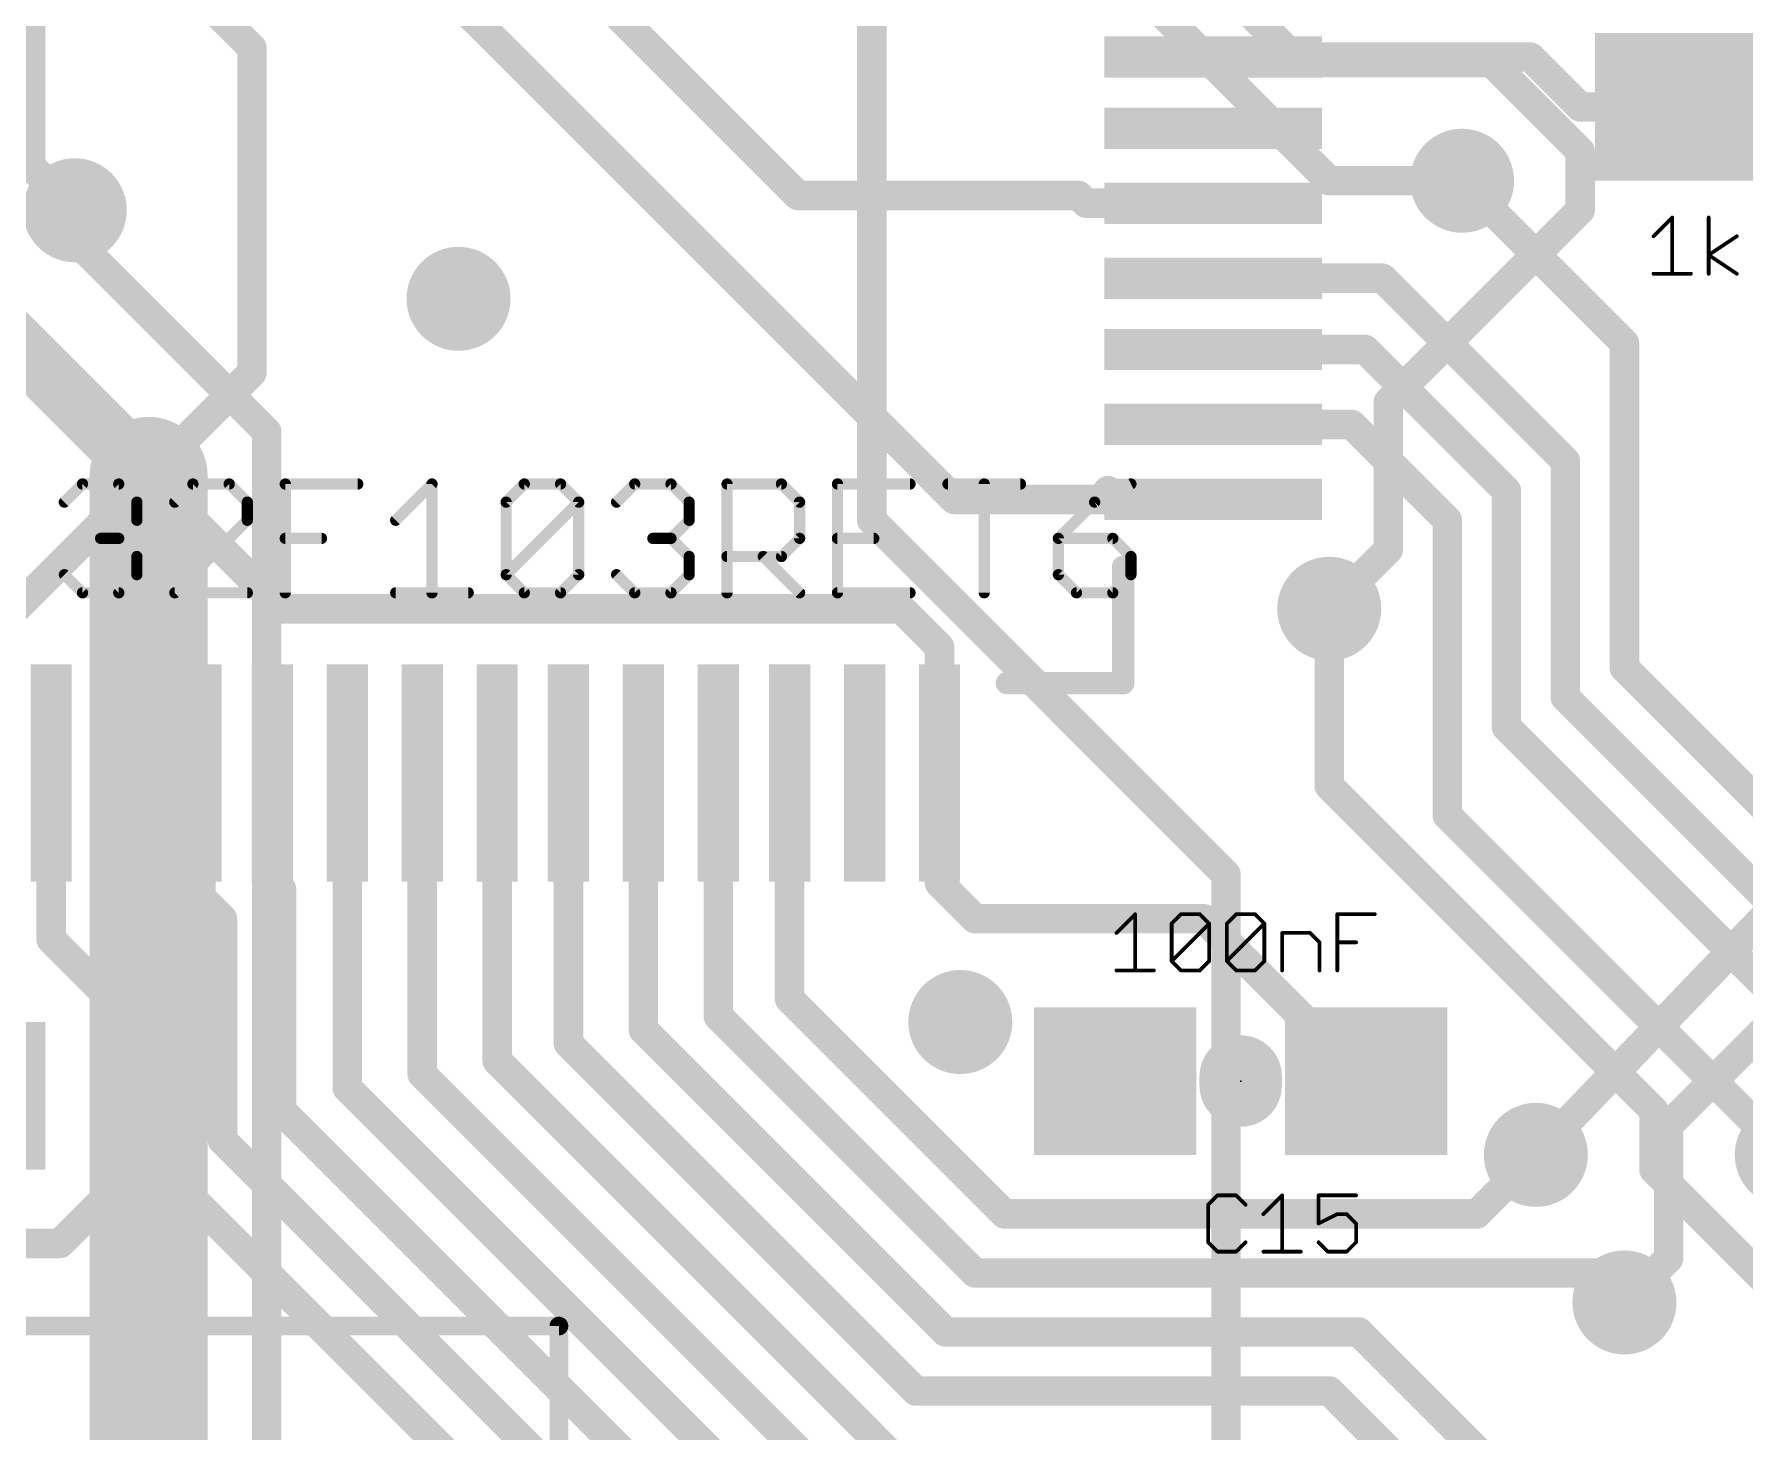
# Model space of a CAD drawing. Extents: x -0.4 to 70.1, y -0.1 to 70.1.
# Drawn here: x 18.12 to 29.72, y 39.12 to 48.59 of the extents above; entities that cross this region are included whole.
import ezdxf

# ---------------------------------------------------------------- set-up
doc = ezdxf.new("R2010")
doc.units = 0
for name, color, linetype in [('1', 22, 'CONTINUOUS'), ('16', 175, 'CONTINUOUS'), ('18', 82, 'CONTINUOUS'), ('21', 253, 'CONTINUOUS'), ('23', 7, 'CONTINUOUS'), ('25', 253, 'CONTINUOUS'), ('27', 253, 'CONTINUOUS')]:
    doc.layers.add(name, color=color, linetype=linetype)

# ---------------------------------------------------------------- blocks, each defined once
blk = doc.blocks.new('RECT')
blk.add_solid([(-0.5, -0.5), (0.5, -0.5), (-0.5, 0.5), (0.5, 0.5)])
blk = doc.blocks.new('ROUNDV')
at = {"const_width": 0.5}
blk.add_lwpolyline([(0, -0.25, 1), (0, 0.25, 1), (0, -0.25)], format="xyb", dxfattribs=at)

msp = doc.modelspace()

# ---------------------------------------------------------------- linework, layer by layer
at = {"layer": '1'}
for points, const_width in [([(18.1, 47.7), (18.1, 53.6)], 0.2), ([(19.3, 51.5), (23.3, 47.5)], 0.2), ([(24.3592, 45.4408), (19.2, 50.6)], 0.2), ([(19.6, 48.5), (18.5, 49.6)], 0.2), ([(19.6, 46.3), (19.6, 48.5)], 0.2), ([(26.1134, 48.438), (28.262, 48.438)], 0.2), ([(28.6, 48.1), (28.262, 48.438)], 0.2), ([(29.25, 48.1), (28.6, 48.1)], 0.2), ([(18.4, 47.4), (18.1, 47.7)], 0.2), ([(28.9, 46.5), (27.8, 47.6)], 0.2), ([(23.3, 47.5), (25.2, 47.5)], 0.2), ([(25.2, 47.5), (25.2526, 47.4474)], 0.2), ([(26.1134, 47.4474), (25.2526, 47.4474)], 0.2), ([(18.9, 45.6), (17.5606, 46.9394)], 0.4), ([(26.1134, 46.9394), (27.2606, 46.9394)], 0.2), ([(27.2606, 46.9394), (28.5, 45.7)], 0.2), ([(28.9, 44.3), (28.9, 46.5)], 0.2), ([(26.1134, 46.4568), (27.1432, 46.4568)], 0.2), ([(27.1432, 46.4568), (28.1, 45.5)], 0.2), ([(18.9, 45.6), (19.6, 46.3)], 0.2), ([(26.1134, 45.9488), (27.0512, 45.9488)], 0.2), ([(27.0512, 45.9488), (27.7, 45.3)], 0.2), ([(28.5, 45.7), (28.5, 44.1)], 0.2), ([(17.7568, 44.4568), (18.9, 45.6)], 0.2), ([(18.9, 45.6), (19.8, 44.7)], 0.2), ([(25.4592, 45.4408), (25.4, 45.5)], 0.2), ([(28.1, 45.5), (28.1, 43.9)], 0.2), ([(26.1134, 45.4408), (24.3592, 45.4408)], 0.2), ([(26.1134, 45.4408), (25.4592, 45.4408)], 0.2), ([(27.7, 45.3), (27.7, 43.3)], 0.2), ([(19.8, 44.7), (24, 44.7)], 0.2), ([(24, 44.7), (24.2592, 44.4408)], 0.2), ([(26.9, 44.7), (26.9, 43.5)], 0.2), ([(24.2592, 44.4408), (24.2592, 43.5866)], 0.2), ([(31.1, 42.1), (28.9, 44.3)], 0.2), ([(28.5, 44.1), (31.5, 41.1)], 0.2), ([(28.1, 43.9), (30.8, 41.2)], 0.2), ([(18.2394, 43.5866), (18.2394, 42.4606)], 0.2), ([(18.7474, 43.5866), (18.7474, 42.6526)], 0.2), ([(19.2554, 43.5866), (19.2554, 42.7446)], 0.2), ([(19.738, 43.5866), (19.738, 42.862)], 0.2), ([(20.246, 43.5866), (20.246, 41.454)], 0.2), ([(20.754, 43.5866), (20.754, 41.546)], 0.2), ([(21.262, 43.5866), (21.262, 41.638)], 0.2), ([(21.7446, 43.5866), (21.7446, 41.7554)], 0.2), ([(22.2526, 43.5866), (22.2526, 41.8474)], 0.2), ([(22.7606, 43.5866), (22.7606, 41.9394)], 0.2), ([(23.2432, 43.5866), (23.2432, 42.0568)], 0.2), ([(24.2592, 43.5866), (24.2592, 42.8408)], 0.2), ([(26.9, 43.5), (29.1, 41.3)], 0.2), ([(27.7, 43.3), (30, 41)], 0.2), ([(19.738, 42.862), (19.8, 42.8)], 0.2), ([(19.8, 42.8), (19.8, 41.3)], 0.2), ([(24.2592, 42.8408), (24.5, 42.6)], 0.2), ([(19.2554, 42.7446), (19.4, 42.6)], 0.2), ([(18.7474, 42.6526), (19, 42.4)], 0.2), ([(19.4, 42.6), (19.4, 41.1)], 0.2), ([(24.5, 42.6), (26.05, 42.6)], 0.2), ([(26.05, 42.6), (27.15, 41.5)], 0.2), ([(18.2394, 42.4606), (18.6, 42.1)], 0.2), ([(19, 42.4), (19, 40.9)], 0.2), ([(18.6, 42.1), (18.6, 40.7)], 0.2), ([(23.2432, 42.0568), (24.7, 40.6)], 0.2), ([(22.7606, 41.9394), (24.5, 40.2)], 0.2), ([(21.7446, 41.7554), (24.1, 39.4)], 0.2), ([(22.2526, 41.8474), (24.3, 39.8)], 0.2), ([(21.262, 41.638), (23.9, 39)], 0.2), ([(20.754, 41.546), (23.7, 38.6)], 0.2), ([(20.246, 41.454), (23.5, 38.2)], 0.2), ([(19.8, 41.3), (23.3, 37.8)], 0.2), ([(29.1, 40.9), (29.1, 41.3)], 0.2), ([(19.4, 41.1), (23.1, 37.4)], 0.2), ([(27.9, 40.6), (28.3, 41)], 0.2), ([(19, 40.9), (22.9, 37)], 0.2), ([(29.9, 40.1), (29.1, 40.9)], 0.2), ([(18.6, 40.7), (18.3, 40.4)], 0.2), ([(24.7, 40.6), (27.9, 40.6)], 0.2), ([(18.3, 40.4), (15.1, 40.4)], 0.2), ([(24.5, 40.2), (28.7, 40.2)], 0.2), ([(28.7, 40.2), (28.9, 40)], 0.2), ([(18.9, 32.2), (18.9, 39.5)], 0.8), ([(24.3, 39.8), (27.1, 39.8)], 0.2), ([(27.1, 39.8), (28.7, 38.2)], 0.2), ([(24.1, 39.4), (26.9, 39.4)], 0.2), ([(26.9, 39.4), (28.3, 38)], 0.2)]:
    msp.add_lwpolyline(points, dxfattribs=dict(at, const_width=const_width))
for points, const_width in [([(19.65, 48.5, 1), (19.55, 48.5)], 0.1), ([(19.5646, 48.4646, 1), (19.6354, 48.5354)], 0.1), ([(26.1134, 48.488, 1), (26.1134, 48.388)], 0.1), ([(28.2974, 48.4734, 1), (28.2266, 48.4026)], 0.1), ([(28.262, 48.388, 1), (28.262, 48.488)], 0.1), ([(28.6, 48.15, 1), (28.6, 48.05)], 0.1), ([(28.5646, 48.0646, 1), (28.6354, 48.1354)], 0.1), ([(29.25, 48.05, 1), (29.25, 48.15)], 0.1), ([(18.1354, 47.7354, 1), (18.0646, 47.6646)], 0.1), ([(18.05, 47.7, 1), (18.15, 47.7)], 0.1), ([(27.8354, 47.6354, 1), (27.7646, 47.5646)], 0.1), ([(23.3, 47.55, 1), (23.3, 47.45)], 0.1), ([(23.2646, 47.4646, 1), (23.3354, 47.5354)], 0.1), ([(25.2354, 47.5354, 1), (25.1646, 47.4646)], 0.1), ([(25.2, 47.45, 1), (25.2, 47.55)], 0.1), ([(25.2526, 47.4974, 1), (25.2526, 47.3974)], 0.1), ([(25.2172, 47.412, 1), (25.288, 47.4828)], 0.1), ([(26.1134, 47.3974, 1), (26.1134, 47.4974)], 0.1), ([(18.3646, 47.3646, 1), (18.4354, 47.4354)], 0.1), ([(26.1134, 46.9894, 1), (26.1134, 46.8894)], 0.1), ([(27.296, 46.9748, 1), (27.2252, 46.904)], 0.1), ([(27.2606, 46.8894, 1), (27.2606, 46.9894)], 0.1), ([(28.95, 46.5, 1), (28.85, 46.5)], 0.1), ([(26.1134, 46.5068, 1), (26.1134, 46.4068)], 0.1), ([(27.1786, 46.4922, 1), (27.1078, 46.4214)], 0.1), ([(27.1432, 46.4068, 1), (27.1432, 46.5068)], 0.1), ([(28.8646, 46.4646, 1), (28.9354, 46.5354)], 0.1), ([(19.6354, 46.2646, 1), (19.5646, 46.3354)], 0.1), ([(19.55, 46.3, 1), (19.65, 46.3)], 0.1), ([(26.1134, 45.9988, 1), (26.1134, 45.8988)], 0.1), ([(27.0866, 45.9842, 1), (27.0158, 45.9134)], 0.1), ([(27.0512, 45.8988, 1), (27.0512, 45.9988)], 0.1), ([(28.55, 45.7, 1), (28.45, 45.7)], 0.1), ([(28.4646, 45.6646, 1), (28.5354, 45.7354)], 0.1), ([(18.8293, 45.5293, 1), (18.9707, 45.6707)], 0.2), ([(18.9354, 45.6354, 1), (18.8646, 45.5646)], 0.1), ([(18.8646, 45.6354, 1), (18.9354, 45.5646)], 0.1), ([(18.9354, 45.5646, 1), (18.8646, 45.6354)], 0.1), ([(25.4354, 45.5354, 1), (25.3646, 45.4646)], 0.1), ([(28.15, 45.5, 1), (28.05, 45.5)], 0.1), ([(28.0646, 45.4646, 1), (28.1354, 45.5354)], 0.1), ([(24.3592, 45.4908, 1), (24.3592, 45.3908)], 0.1), ([(24.3238, 45.4054, 1), (24.3946, 45.4762)], 0.1), ([(25.4592, 45.4908, 1), (25.4592, 45.3908)], 0.1), ([(25.4238, 45.4054, 1), (25.4946, 45.4762)], 0.1), ([(26.1134, 45.3908, 1), (26.1134, 45.4908)], 0.1), ([(26.1134, 45.3908, 1), (26.1134, 45.4908)], 0.1), ([(27.75, 45.3, 1), (27.65, 45.3)], 0.1), ([(27.6646, 45.2646, 1), (27.7354, 45.3354)], 0.1), ([(19.8, 44.75, 1), (19.8, 44.65)], 0.1), ([(19.7646, 44.6646, 1), (19.8354, 44.7354)], 0.1), ([(24.0354, 44.7354, 1), (23.9646, 44.6646)], 0.1), ([(24, 44.65, 1), (24, 44.75)], 0.1), ([(26.95, 44.7, 1), (26.85, 44.7)], 0.1), ([(24.3092, 44.4408, 1), (24.2092, 44.4408)], 0.1), ([(24.2238, 44.4054, 1), (24.2946, 44.4762)], 0.1), ([(28.9354, 44.3354, 1), (28.8646, 44.2646)], 0.1), ([(28.85, 44.3, 1), (28.95, 44.3)], 0.1), ([(28.5354, 44.1354, 1), (28.4646, 44.0646)], 0.1), ([(28.45, 44.1, 1), (28.55, 44.1)], 0.1), ([(28.1354, 43.9354, 1), (28.0646, 43.8646)], 0.1), ([(28.05, 43.9, 1), (28.15, 43.9)], 0.1), ([(18.2894, 43.5866, 1), (18.1894, 43.5866)], 0.1), ([(18.7974, 43.5866, 1), (18.6974, 43.5866)], 0.1), ([(19.3054, 43.5866, 1), (19.2054, 43.5866)], 0.1), ([(19.788, 43.5866, 1), (19.688, 43.5866)], 0.1), ([(20.296, 43.5866, 1), (20.196, 43.5866)], 0.1), ([(20.804, 43.5866, 1), (20.704, 43.5866)], 0.1), ([(21.312, 43.5866, 1), (21.212, 43.5866)], 0.1), ([(21.7946, 43.5866, 1), (21.6946, 43.5866)], 0.1), ([(22.3026, 43.5866, 1), (22.2026, 43.5866)], 0.1), ([(22.8106, 43.5866, 1), (22.7106, 43.5866)], 0.1), ([(23.2932, 43.5866, 1), (23.1932, 43.5866)], 0.1), ([(24.3092, 43.5866, 1), (24.2092, 43.5866)], 0.1), ([(24.2092, 43.5866, 1), (24.3092, 43.5866)], 0.1), ([(26.9354, 43.5354, 1), (26.8646, 43.4646)], 0.1), ([(26.85, 43.5, 1), (26.95, 43.5)], 0.1), ([(27.7354, 43.3354, 1), (27.6646, 43.2646)], 0.1), ([(27.65, 43.3, 1), (27.75, 43.3)], 0.1), ([(19.7734, 42.8974, 1), (19.7026, 42.8266)], 0.1), ([(19.688, 42.862, 1), (19.788, 42.862)], 0.1), ([(19.85, 42.8, 1), (19.75, 42.8)], 0.1), ([(24.2946, 42.8762, 1), (24.2238, 42.8054)], 0.1), ([(24.2092, 42.8408, 1), (24.3092, 42.8408)], 0.1), ([(19.2908, 42.78, 1), (19.22, 42.7092)], 0.1), ([(19.2054, 42.7446, 1), (19.3054, 42.7446)], 0.1), ([(19.7646, 42.7646, 1), (19.8354, 42.8354)], 0.1), ([(18.7828, 42.688, 1), (18.712, 42.6172)], 0.1), ([(18.6974, 42.6526, 1), (18.7974, 42.6526)], 0.1), ([(19.45, 42.6, 1), (19.35, 42.6)], 0.1), ([(19.3646, 42.5646, 1), (19.4354, 42.6354)], 0.1), ([(24.5, 42.65, 1), (24.5, 42.55)], 0.1), ([(24.4646, 42.5646, 1), (24.5354, 42.6354)], 0.1), ([(26.0854, 42.6354, 1), (26.0146, 42.5646)], 0.1), ([(26.05, 42.55, 1), (26.05, 42.65)], 0.1), ([(18.2748, 42.496, 1), (18.204, 42.4252)], 0.1), ([(18.1894, 42.4606, 1), (18.2894, 42.4606)], 0.1), ([(19.05, 42.4, 1), (18.95, 42.4)], 0.1), ([(18.9646, 42.3646, 1), (19.0354, 42.4354)], 0.1), ([(18.65, 42.1, 1), (18.55, 42.1)], 0.1), ([(18.5646, 42.0646, 1), (18.6354, 42.1354)], 0.1), ([(23.2786, 42.0922, 1), (23.2078, 42.0214)], 0.1), ([(23.1932, 42.0568, 1), (23.2932, 42.0568)], 0.1), ([(22.796, 41.9748, 1), (22.7252, 41.904)], 0.1), ([(22.7106, 41.9394, 1), (22.8106, 41.9394)], 0.1), ([(21.78, 41.7908, 1), (21.7092, 41.72)], 0.1), ([(22.288, 41.8828, 1), (22.2172, 41.812)], 0.1), ([(22.2026, 41.8474, 1), (22.3026, 41.8474)], 0.1), ([(21.2974, 41.6734, 1), (21.2266, 41.6026)], 0.1), ([(21.6946, 41.7554, 1), (21.7946, 41.7554)], 0.1), ([(20.7894, 41.5814, 1), (20.7186, 41.5106)], 0.1), ([(21.212, 41.638, 1), (21.312, 41.638)], 0.1), ([(20.2814, 41.4894, 1), (20.2106, 41.4186)], 0.1), ([(20.196, 41.454, 1), (20.296, 41.454)], 0.1), ([(20.704, 41.546, 1), (20.804, 41.546)], 0.1), ([(27.1146, 41.4646, 1), (27.1854, 41.5354)], 0.1), ([(19.8354, 41.3354, 1), (19.7646, 41.2646)], 0.1), ([(29.15, 41.3, 1), (29.05, 41.3)], 0.1), ([(29.0646, 41.2646, 1), (29.1354, 41.3354)], 0.1), ([(19.75, 41.3, 1), (19.85, 41.3)], 0.1), ([(19.4354, 41.1354, 1), (19.3646, 41.0646)], 0.1), ([(19.35, 41.1, 1), (19.45, 41.1)], 0.1), ([(28.3354, 40.9646, 1), (28.2646, 41.0354)], 0.1), ([(19.0354, 40.9354, 1), (18.9646, 40.8646)], 0.1), ([(18.95, 40.9, 1), (19.05, 40.9)], 0.1), ([(29.1354, 40.9354, 1), (29.0646, 40.8646)], 0.1), ([(29.05, 40.9, 1), (29.15, 40.9)], 0.1), ([(18.6354, 40.6646, 1), (18.5646, 40.7354)], 0.1), ([(18.55, 40.7, 1), (18.65, 40.7)], 0.1), ([(24.7, 40.65, 1), (24.7, 40.55)], 0.1), ([(24.6646, 40.5646, 1), (24.7354, 40.6354)], 0.1), ([(27.8646, 40.6354, 1), (27.9354, 40.5646)], 0.1), ([(27.9, 40.55, 1), (27.9, 40.65)], 0.1), ([(18.2646, 40.4354, 1), (18.3354, 40.3646)], 0.1), ([(18.3, 40.35, 1), (18.3, 40.45)], 0.1), ([(24.5, 40.25, 1), (24.5, 40.15)], 0.1), ([(24.4646, 40.1646, 1), (24.5354, 40.2354)], 0.1), ([(28.7354, 40.2354, 1), (28.6646, 40.1646)], 0.1), ([(28.7, 40.15, 1), (28.7, 40.25)], 0.1), ([(28.8646, 39.9646, 1), (28.9354, 40.0354)], 0.1), ([(19.1, 39.5, 1), (18.7, 39.5)], 0.4), ([(24.3, 39.85, 1), (24.3, 39.75)], 0.1), ([(24.2646, 39.7646, 1), (24.3354, 39.8354)], 0.1), ([(27.1354, 39.8354, 1), (27.0646, 39.7646)], 0.1), ([(27.1, 39.75, 1), (27.1, 39.85)], 0.1), ([(24.1, 39.45, 1), (24.1, 39.35)], 0.1), ([(24.0646, 39.3646, 1), (24.1354, 39.4354)], 0.1), ([(26.9354, 39.4354, 1), (26.8646, 39.3646)], 0.1), ([(26.9, 39.35, 1), (26.9, 39.45)], 0.1)]:
    msp.add_lwpolyline(points, format="xyb", dxfattribs=dict(at, const_width=const_width))
at = {"layer": '16'}
for points, const_width in [([(26.9, 47.6), (23.1, 51.4)], 0.2), ([(24.1, 51), (26.7, 48.4)], 0.2), ([(23.8, 49), (23.8, 45.3)], 0.2), ([(26.7, 48.4), (28, 48.4)], 0.2), ([(28, 48.4), (28.6, 47.8)], 0.2), ([(28.6, 47.8), (28.6, 47.4)], 0.2), ([(27.8, 47.6), (26.9, 47.6)], 0.2), ([(18.4, 47.2), (18.4, 47.4)], 0.2), ([(28.6, 47.4), (27.3, 46.1)], 0.2), ([(19.7, 45.9), (18.4, 47.2)], 0.2), ([(27.3, 46.1), (27.3, 45.1)], 0.2), ([(18.9, 39.5), (18.9, 45.6)], 0.8), ([(19.7, 39), (19.7, 45.9)], 0.2), ([(23.8, 45.3), (26.2, 42.9)], 0.2), ([(27.3, 45.1), (26.9, 44.7)], 0.2), ([(28.3, 41), (30.7, 43.5)], 0.2), ([(26.2, 42.9), (26.2, 38.3)], 0.2), ([(29.2, 41.2), (30.6, 42.6)], 0.2), ([(29.2, 40.3), (29.2, 41.2)], 0.2), ([(28.9, 40), (29.2, 40.3)], 0.2)]:
    msp.add_lwpolyline(points, dxfattribs=dict(at, const_width=const_width))
for points, const_width in [([(26.7, 48.45, 1), (26.7, 48.35)], 0.1), ([(26.6646, 48.3646, 1), (26.7354, 48.4354)], 0.1), ([(28.0354, 48.4354, 1), (27.9646, 48.3646)], 0.1), ([(28, 48.35, 1), (28, 48.45)], 0.1), ([(28.65, 47.8, 1), (28.55, 47.8)], 0.1), ([(28.5646, 47.7646, 1), (28.6354, 47.8354)], 0.1), ([(26.9, 47.65, 1), (26.9, 47.55)], 0.1), ([(26.8646, 47.5646, 1), (26.9354, 47.6354)], 0.1), ([(27.8, 47.55, 1), (27.8, 47.65)], 0.1), ([(18.45, 47.4, 1), (18.35, 47.4)], 0.1), ([(28.55, 47.4, 1), (28.65, 47.4)], 0.1), ([(28.6354, 47.3646, 1), (28.5646, 47.4354)], 0.1), ([(18.4354, 47.2354, 1), (18.3646, 47.1646)], 0.1), ([(18.35, 47.2, 1), (18.45, 47.2)], 0.1), ([(27.2646, 46.1354, 1), (27.3354, 46.0646)], 0.1), ([(27.35, 46.1, 1), (27.25, 46.1)], 0.1), ([(19.1, 45.6, 1), (18.7, 45.6)], 0.4), ([(19.75, 45.9, 1), (19.65, 45.9)], 0.1), ([(19.6646, 45.8646, 1), (19.7354, 45.9354)], 0.1), ([(23.8354, 45.3354, 1), (23.7646, 45.2646)], 0.1), ([(23.75, 45.3, 1), (23.85, 45.3)], 0.1), ([(27.25, 45.1, 1), (27.35, 45.1)], 0.1), ([(27.3354, 45.0646, 1), (27.2646, 45.1354)], 0.1), ([(26.8646, 44.7354, 1), (26.9354, 44.6646)], 0.1), ([(26.25, 42.9, 1), (26.15, 42.9)], 0.1), ([(26.1646, 42.8646, 1), (26.2354, 42.9354)], 0.1), ([(29.1646, 41.2354, 1), (29.2354, 41.1646)], 0.1), ([(29.25, 41.2, 1), (29.15, 41.2)], 0.1), ([(28.2639, 41.0346, 1), (28.3361, 40.9654)], 0.1), ([(29.15, 40.3, 1), (29.25, 40.3)], 0.1), ([(29.2354, 40.2646, 1), (29.1646, 40.3354)], 0.1), ([(28.8646, 40.0354, 1), (28.9354, 39.9646)], 0.1), ([(18.7, 39.5, 1), (19.1, 39.5)], 0.4)]:
    msp.add_lwpolyline(points, format="xyb", dxfattribs=dict(at, const_width=const_width))
at = {"layer": '21'}
for points, const_width in [([(25.5038, 44.1962), (25.5038, 44.9836)], 0.1524), ([(24.7164, 44.1962), (25.5038, 44.1962)], 0.1524), ([(26.3, 41.4695), (26.3, 41.5305)], 0.5588), ([(11.52, 39.84), (21.68, 39.84)], 0.127), ([(21.68, 39.84), (21.68, 34.76)], 0.127)]:
    msp.add_lwpolyline(points, dxfattribs=dict(at, const_width=const_width))
for points, const_width in [([(25.5419, 44.9836, 1), (25.4657, 44.9836)], 0.0762), ([(24.7164, 44.2343, 1), (24.7164, 44.1581)], 0.0762), ([(25.4657, 44.1962, 1), (25.5419, 44.1962)], 0.0762), ([(25.5038, 44.1581, 1), (25.5038, 44.2343)], 0.0762), ([(26.4397, 41.5305, 1), (26.1603, 41.5305)], 0.2794), ([(26.1603, 41.4695, 1), (26.4397, 41.4695)], 0.2794), ([(21.7117, 39.84, 1), (21.6483, 39.84)], 0.0635), ([(21.68, 39.8083, 1), (21.68, 39.8718)], 0.0635)]:
    msp.add_lwpolyline(points, format="xyb", dxfattribs=dict(at, const_width=const_width))
at = {"layer": '23'}
msp.add_point((26.3, 41.5), dxfattribs=at)
at = {"layer": '25', "const_width": 0.0254}
for points in [[(26.1426, 40.7256), (26.0791, 40.6621)], [(26.2697, 40.7256), (26.1426, 40.7256)], [(26.3333, 40.6621), (26.2697, 40.7256)], [(26.4533, 40.5985), (26.5804, 40.7256)], [(26.5804, 40.7256), (26.5804, 40.3443)], [(27.0817, 40.7256), (26.8275, 40.7256)], [(26.8275, 40.7256), (26.8275, 40.535)], [(26.0791, 40.6621), (26.0791, 40.4079)], [(26.8275, 40.535), (26.9546, 40.5985)], [(26.9546, 40.5985), (27.0182, 40.5985)], [(27.0182, 40.5985), (27.0817, 40.535)], [(27.0817, 40.535), (27.0817, 40.4079)], [(26.0791, 40.4079), (26.1426, 40.3443)], [(26.1426, 40.3443), (26.2697, 40.3443)], [(26.2697, 40.3443), (26.3333, 40.4079)], [(26.4533, 40.3443), (26.7075, 40.3443)], [(26.891, 40.3443), (26.8275, 40.4079)], [(27.0182, 40.3443), (26.891, 40.3443)], [(27.0817, 40.4079), (27.0182, 40.3443)]]:
    msp.add_lwpolyline(points, dxfattribs=at)
at = {"layer": '25', "const_width": 0.0127}
for points in [[(26.1426, 40.732, 1), (26.1426, 40.7193)], [(26.1471, 40.7211, 1), (26.1381, 40.7301)], [(26.2742, 40.7301, 1), (26.2653, 40.7211)], [(26.2697, 40.7193, 1), (26.2697, 40.732)], [(26.5867, 40.7256, 1), (26.574, 40.7256)], [(26.5849, 40.7211, 1), (26.5759, 40.7301)], [(26.8275, 40.732, 1), (26.8275, 40.7193)], [(26.8338, 40.7256, 1), (26.8211, 40.7256)], [(27.0817, 40.7193, 1), (27.0817, 40.732)], [(26.0854, 40.6621, 1), (26.0727, 40.6621)], [(26.0746, 40.6666, 1), (26.0836, 40.6576)], [(26.3288, 40.6576, 1), (26.3378, 40.6666)], [(26.4488, 40.603, 1), (26.4578, 40.594)], [(26.9546, 40.6049, 1), (26.9546, 40.5922)], [(26.9574, 40.5928, 1), (26.9518, 40.6042)], [(27.0226, 40.603, 1), (27.0137, 40.594)], [(27.0182, 40.5922, 1), (27.0182, 40.6049)], [(26.8247, 40.5406, 1), (26.8303, 40.5293)], [(26.8211, 40.535, 1), (26.8338, 40.535)], [(27.0881, 40.535, 1), (27.0754, 40.535)], [(27.0772, 40.5305, 1), (27.0862, 40.5395)], [(26.0836, 40.4123, 1), (26.0746, 40.4034)], [(26.0727, 40.4079, 1), (26.0854, 40.4079)], [(26.1426, 40.3507, 1), (26.1426, 40.338)], [(26.1381, 40.3398, 1), (26.1471, 40.3488)], [(26.2653, 40.3488, 1), (26.2742, 40.3398)], [(26.2697, 40.338, 1), (26.2697, 40.3507)], [(26.3378, 40.4034, 1), (26.3288, 40.4123)], [(26.4533, 40.3507, 1), (26.4533, 40.338)], [(26.574, 40.3443, 1), (26.5867, 40.3443)], [(26.7075, 40.338, 1), (26.7075, 40.3507)], [(26.832, 40.4123, 1), (26.823, 40.4034)], [(26.891, 40.3507, 1), (26.891, 40.338)], [(26.8866, 40.3398, 1), (26.8955, 40.3488)], [(27.0137, 40.3488, 1), (27.0226, 40.3398)], [(27.0182, 40.338, 1), (27.0182, 40.3507)], [(27.0754, 40.4079, 1), (27.0881, 40.4079)], [(27.0862, 40.4034, 1), (27.0772, 40.4123)]]:
    msp.add_lwpolyline(points, format="xyb", dxfattribs=at)
at = {"layer": '27'}
for points, const_width in [([(29.0967, 47.2239), (29.2238, 47.351)], 0.0254), ([(29.2238, 47.351), (29.2238, 46.9697)], 0.0254), ([(29.4709, 46.9697), (29.4709, 47.351)], 0.0254), ([(29.4709, 47.0968), (29.6616, 47.2239)], 0.0254), ([(29.6616, 46.9697), (29.4709, 47.0968)], 0.0254), ([(29.0967, 46.9697), (29.3509, 46.9697)], 0.0254), ([(18.3289, 45.4225), (18.4518, 45.5453)], 0.0762), ([(18.4518, 45.5453), (18.6976, 45.5453)], 0.0762), ([(18.6976, 45.5453), (18.8204, 45.4225)], 0.0762), ([(19.2002, 45.5453), (19.0774, 45.4225)], 0.0762), ([(19.446, 45.5453), (19.2002, 45.5453)], 0.0762), ([(19.5688, 45.4225), (19.446, 45.5453)], 0.0762), ([(19.8258, 44.8081), (19.8258, 45.5453)], 0.0762), ([(19.8258, 45.5453), (20.3173, 45.5453)], 0.0762), ([(20.5742, 45.2996), (20.8199, 45.5453)], 0.0762), ([(20.8199, 45.5453), (20.8199, 44.8081)], 0.0762), ([(21.3226, 45.4225), (21.4455, 45.5453)], 0.0762), ([(21.4455, 45.5453), (21.6912, 45.5453)], 0.0762), ([(21.6912, 45.5453), (21.8141, 45.4225)], 0.0762), ([(22.071, 45.4225), (22.1939, 45.5453)], 0.0762), ([(22.1939, 45.5453), (22.4396, 45.5453)], 0.0762), ([(22.4396, 45.5453), (22.5625, 45.4225)], 0.0762), ([(22.8194, 44.8081), (22.8194, 45.5453)], 0.0762), ([(22.8194, 45.5453), (23.188, 45.5453)], 0.0762), ([(23.188, 45.5453), (23.3109, 45.4225)], 0.0762), ([(24.0593, 45.5453), (23.5678, 45.5453)], 0.0762), ([(23.5678, 45.5453), (23.5678, 44.8081)], 0.0762), ([(24.3163, 45.5453), (24.8078, 45.5453)], 0.0762), ([(24.562, 44.8081), (24.562, 45.5453)], 0.0762), ([(25.5562, 45.5453), (25.3104, 45.4225)], 0.0762), ([(18.8204, 45.4225), (18.8204, 45.2996)], 0.0762), ([(19.5688, 45.2996), (19.5688, 45.4225)], 0.0762), ([(21.3226, 44.931), (21.3226, 45.4225)], 0.0762), ([(21.3226, 44.931), (21.8141, 45.4225)], 0.0762), ([(21.8141, 45.4225), (21.8141, 44.931)], 0.0762), ([(22.5625, 45.4225), (22.5625, 45.2996)], 0.0762), ([(23.3109, 45.4225), (23.3109, 45.1767)], 0.0762), ([(25.3104, 45.4225), (25.0647, 45.1767)], 0.0762), ([(18.8204, 45.2996), (18.6976, 45.1767)], 0.0762), ([(19.0774, 44.8081), (19.5688, 45.2996)], 0.0762), ([(22.5625, 45.2996), (22.4396, 45.1767)], 0.0762), ([(18.6976, 45.1767), (18.5747, 45.1767)], 0.0762), ([(18.6976, 45.1767), (18.8204, 45.0538)], 0.0762), ([(19.8258, 45.1767), (20.0715, 45.1767)], 0.0762), ([(22.4396, 45.1767), (22.3168, 45.1767)], 0.0762), ([(22.4396, 45.1767), (22.5625, 45.0538)], 0.0762), ([(23.3109, 45.1767), (23.188, 45.0538)], 0.0762), ([(23.5678, 45.1767), (23.8136, 45.1767)], 0.0762), ([(25.0647, 45.1767), (25.0647, 44.931)], 0.0762), ([(25.4333, 45.1767), (25.0647, 45.1767)], 0.0762), ([(25.5562, 45.0538), (25.4333, 45.1767)], 0.0762), ([(18.8204, 45.0538), (18.8204, 44.931)], 0.0762), ([(22.5625, 45.0538), (22.5625, 44.931)], 0.0762), ([(23.188, 45.0538), (22.8194, 45.0538)], 0.0762), ([(23.0652, 45.0538), (23.3109, 44.8081)], 0.0762), ([(25.5562, 44.931), (25.5562, 45.0538)], 0.0762), ([(18.4518, 44.8081), (18.3289, 44.931)], 0.0762), ([(18.8204, 44.931), (18.6976, 44.8081)], 0.0762), ([(21.4455, 44.8081), (21.3226, 44.931)], 0.0762), ([(21.8141, 44.931), (21.6912, 44.8081)], 0.0762), ([(22.1939, 44.8081), (22.071, 44.931)], 0.0762), ([(22.5625, 44.931), (22.4396, 44.8081)], 0.0762), ([(25.0647, 44.931), (25.1876, 44.8081)], 0.0762), ([(25.4333, 44.8081), (25.5562, 44.931)], 0.0762), ([(18.6976, 44.8081), (18.4518, 44.8081)], 0.0762), ([(19.5688, 44.8081), (19.0774, 44.8081)], 0.0762), ([(20.5742, 44.8081), (21.0657, 44.8081)], 0.0762), ([(21.6912, 44.8081), (21.4455, 44.8081)], 0.0762), ([(22.4396, 44.8081), (22.1939, 44.8081)], 0.0762), ([(23.5678, 44.8081), (24.0593, 44.8081)], 0.0762), ([(25.1876, 44.8081), (25.4333, 44.8081)], 0.0762), ([(25.4577, 42.5035), (25.5848, 42.6306)], 0.0254), ([(25.5848, 42.6306), (25.5848, 42.2493)], 0.0254), ([(25.8319, 42.5671), (25.8954, 42.6306)], 0.0254), ([(25.8319, 42.3129), (25.8319, 42.5671)], 0.0254), ([(25.8319, 42.3129), (26.0861, 42.5671)], 0.0254), ([(25.8954, 42.6306), (26.0225, 42.6306)], 0.0254), ([(26.0225, 42.6306), (26.0861, 42.5671)], 0.0254), ([(26.0861, 42.5671), (26.0861, 42.3129)], 0.0254), ([(26.2061, 42.5671), (26.2696, 42.6306)], 0.0254), ([(26.2061, 42.3129), (26.2061, 42.5671)], 0.0254), ([(26.2061, 42.3129), (26.4603, 42.5671)], 0.0254), ([(26.2696, 42.6306), (26.3967, 42.6306)], 0.0254), ([(26.3967, 42.6306), (26.4603, 42.5671)], 0.0254), ([(26.4603, 42.5671), (26.4603, 42.3129)], 0.0254), ([(26.9545, 42.2493), (26.9545, 42.6306)], 0.0254), ([(26.9545, 42.6306), (27.2087, 42.6306)], 0.0254), ([(26.5803, 42.2493), (26.5803, 42.5035)], 0.0254), ([(26.5803, 42.5035), (26.7709, 42.5035)], 0.0254), ([(26.7709, 42.5035), (26.8345, 42.44)], 0.0254), ([(26.8345, 42.44), (26.8345, 42.2493)], 0.0254), ([(26.9545, 42.44), (27.0816, 42.44)], 0.0254), ([(25.8954, 42.2493), (25.8319, 42.3129)], 0.0254), ([(26.0861, 42.3129), (26.0225, 42.2493)], 0.0254), ([(26.2696, 42.2493), (26.2061, 42.3129)], 0.0254), ([(26.4603, 42.3129), (26.3967, 42.2493)], 0.0254), ([(25.4577, 42.2493), (25.7119, 42.2493)], 0.0254), ([(26.0225, 42.2493), (25.8954, 42.2493)], 0.0254), ([(26.3967, 42.2493), (26.2696, 42.2493)], 0.0254)]:
    msp.add_lwpolyline(points, dxfattribs=dict(at, const_width=const_width))
for points, const_width in [([(29.2302, 47.351, 1), (29.2175, 47.351)], 0.0127), ([(29.2283, 47.3465, 1), (29.2193, 47.3555)], 0.0127), ([(29.4773, 47.351, 1), (29.4646, 47.351)], 0.0127), ([(29.0922, 47.2284, 1), (29.1012, 47.2194)], 0.0127), ([(29.6651, 47.2186, 1), (29.658, 47.2292)], 0.0127), ([(29.4744, 47.1021, 1), (29.4674, 47.0915)], 0.0127), ([(29.4674, 47.1021, 1), (29.4744, 47.0915)], 0.0127), ([(29.0967, 46.9761, 1), (29.0967, 46.9634)], 0.0127), ([(29.2175, 46.9697, 1), (29.2302, 46.9697)], 0.0127), ([(29.3509, 46.9634, 1), (29.3509, 46.9761)], 0.0127), ([(29.4646, 46.9697, 1), (29.4773, 46.9697)], 0.0127), ([(29.658, 46.9644, 1), (29.6651, 46.975)], 0.0127), ([(18.4518, 45.5644, 1), (18.4518, 45.5263)], 0.0381), ([(18.4653, 45.5319, 1), (18.4383, 45.5588)], 0.0381), ([(18.711, 45.5588, 1), (18.6841, 45.5319)], 0.0381), ([(18.6976, 45.5263, 1), (18.6976, 45.5644)], 0.0381), ([(19.2002, 45.5644, 1), (19.2002, 45.5263)], 0.0381), ([(19.2137, 45.5319, 1), (19.1868, 45.5588)], 0.0381), ([(19.4594, 45.5588, 1), (19.4325, 45.5319)], 0.0381), ([(19.446, 45.5263, 1), (19.446, 45.5644)], 0.0381), ([(19.8448, 45.5453, 1), (19.8067, 45.5453)], 0.0381), ([(19.8258, 45.5644, 1), (19.8258, 45.5263)], 0.0381), ([(20.3173, 45.5263, 1), (20.3173, 45.5644)], 0.0381), ([(20.839, 45.5453, 1), (20.8009, 45.5453)], 0.0381), ([(20.8334, 45.5319, 1), (20.8065, 45.5588)], 0.0381), ([(21.4455, 45.5644, 1), (21.4455, 45.5263)], 0.0381), ([(21.4589, 45.5319, 1), (21.432, 45.5588)], 0.0381), ([(21.7047, 45.5588, 1), (21.6777, 45.5319)], 0.0381), ([(21.6912, 45.5263, 1), (21.6912, 45.5644)], 0.0381), ([(22.1939, 45.5644, 1), (22.1939, 45.5263)], 0.0381), ([(22.2074, 45.5319, 1), (22.1804, 45.5588)], 0.0381), ([(22.4531, 45.5588, 1), (22.4262, 45.5319)], 0.0381), ([(22.4396, 45.5263, 1), (22.4396, 45.5644)], 0.0381), ([(22.8385, 45.5453, 1), (22.8004, 45.5453)], 0.0381), ([(22.8194, 45.5644, 1), (22.8194, 45.5263)], 0.0381), ([(23.2015, 45.5588, 1), (23.1746, 45.5319)], 0.0381), ([(23.188, 45.5263, 1), (23.188, 45.5644)], 0.0381), ([(23.5678, 45.5644, 1), (23.5678, 45.5263)], 0.0381), ([(23.5869, 45.5453, 1), (23.5488, 45.5453)], 0.0381), ([(24.0593, 45.5263, 1), (24.0593, 45.5644)], 0.0381), ([(24.3163, 45.5644, 1), (24.3163, 45.5263)], 0.0381), ([(24.5811, 45.5453, 1), (24.543, 45.5453)], 0.0381), ([(24.8078, 45.5263, 1), (24.8078, 45.5644)], 0.0381), ([(25.5647, 45.5283, 1), (25.5476, 45.5624)], 0.0381), ([(18.3155, 45.4359, 1), (18.3424, 45.409)], 0.0381), ([(18.8395, 45.4225, 1), (18.8014, 45.4225)], 0.0381), ([(18.807, 45.409, 1), (18.8339, 45.4359)], 0.0381), ([(19.0639, 45.4359, 1), (19.0908, 45.409)], 0.0381), ([(19.5879, 45.4225, 1), (19.5498, 45.4225)], 0.0381), ([(19.5554, 45.409, 1), (19.5823, 45.4359)], 0.0381), ([(21.3417, 45.4225, 1), (21.3036, 45.4225)], 0.0381), ([(21.3091, 45.4359, 1), (21.3361, 45.409)], 0.0381), ([(21.8331, 45.4225, 1), (21.795, 45.4225)], 0.0381), ([(21.8276, 45.409, 1), (21.8006, 45.4359)], 0.0381), ([(21.8006, 45.409, 1), (21.8276, 45.4359)], 0.0381), ([(22.0575, 45.4359, 1), (22.0845, 45.409)], 0.0381), ([(22.5816, 45.4225, 1), (22.5435, 45.4225)], 0.0381), ([(22.549, 45.409, 1), (22.576, 45.4359)], 0.0381), ([(23.33, 45.4225, 1), (23.2919, 45.4225)], 0.0381), ([(23.2974, 45.409, 1), (23.3244, 45.4359)], 0.0381), ([(25.3019, 45.4395, 1), (25.3189, 45.4054)], 0.0381), ([(25.3239, 45.409, 1), (25.297, 45.4359)], 0.0381), ([(18.8339, 45.2861, 1), (18.807, 45.3131)], 0.0381), ([(19.5823, 45.2861, 1), (19.5554, 45.3131)], 0.0381), ([(20.5607, 45.3131, 1), (20.5877, 45.2861)], 0.0381), ([(22.576, 45.2861, 1), (22.549, 45.3131)], 0.0381), ([(18.5747, 45.1958, 1), (18.5747, 45.1577)], 0.0381), ([(18.711, 45.1902, 1), (18.6841, 45.1632)], 0.0381), ([(18.6841, 45.1902, 1), (18.711, 45.1632)], 0.0381), ([(18.6976, 45.1577, 1), (18.6976, 45.1958)], 0.0381), ([(18.8014, 45.2996, 1), (18.8395, 45.2996)], 0.0381), ([(19.5498, 45.2996, 1), (19.5879, 45.2996)], 0.0381), ([(19.8258, 45.1958, 1), (19.8258, 45.1577)], 0.0381), ([(20.0715, 45.1577, 1), (20.0715, 45.1958)], 0.0381), ([(22.3168, 45.1958, 1), (22.3168, 45.1577)], 0.0381), ([(22.4531, 45.1902, 1), (22.4262, 45.1632)], 0.0381), ([(22.4262, 45.1902, 1), (22.4531, 45.1632)], 0.0381), ([(22.4396, 45.1577, 1), (22.4396, 45.1958)], 0.0381), ([(22.5435, 45.2996, 1), (22.5816, 45.2996)], 0.0381), ([(23.3244, 45.1632, 1), (23.2974, 45.1902)], 0.0381), ([(23.5678, 45.1958, 1), (23.5678, 45.1577)], 0.0381), ([(23.8136, 45.1577, 1), (23.8136, 45.1958)], 0.0381), ([(25.0837, 45.1767, 1), (25.0456, 45.1767)], 0.0381), ([(25.0647, 45.1958, 1), (25.0647, 45.1577)], 0.0381), ([(25.0512, 45.1902, 1), (25.0782, 45.1632)], 0.0381), ([(25.4468, 45.1902, 1), (25.4198, 45.1632)], 0.0381), ([(25.4333, 45.1577, 1), (25.4333, 45.1958)], 0.0381), ([(18.8395, 45.0538, 1), (18.8014, 45.0538)], 0.0381), ([(22.5816, 45.0538, 1), (22.5435, 45.0538)], 0.0381), ([(22.8194, 45.0729, 1), (22.8194, 45.0348)], 0.0381), ([(23.0786, 45.0673, 1), (23.0517, 45.0404)], 0.0381), ([(23.188, 45.0348, 1), (23.188, 45.0729)], 0.0381), ([(23.2919, 45.1767, 1), (23.33, 45.1767)], 0.0381), ([(25.5752, 45.0538, 1), (25.5371, 45.0538)], 0.0381), ([(18.807, 45.0404, 1), (18.8339, 45.0673)], 0.0381), ([(22.549, 45.0404, 1), (22.576, 45.0673)], 0.0381), ([(23.1746, 45.0673, 1), (23.2015, 45.0404)], 0.0381), ([(25.5427, 45.0404, 1), (25.5696, 45.0673)], 0.0381), ([(18.3424, 44.9444, 1), (18.3155, 44.9175)], 0.0381), ([(18.8014, 44.931, 1), (18.8395, 44.931)], 0.0381), ([(18.8339, 44.9175, 1), (18.807, 44.9444)], 0.0381), ([(21.3361, 44.9444, 1), (21.3091, 44.9175)], 0.0381), ([(21.3091, 44.9444, 1), (21.3361, 44.9175)], 0.0381), ([(21.3036, 44.931, 1), (21.3417, 44.931)], 0.0381), ([(21.795, 44.931, 1), (21.8331, 44.931)], 0.0381), ([(21.8276, 44.9175, 1), (21.8006, 44.9444)], 0.0381), ([(22.0845, 44.9444, 1), (22.0575, 44.9175)], 0.0381), ([(22.5435, 44.931, 1), (22.5816, 44.931)], 0.0381), ([(22.576, 44.9175, 1), (22.549, 44.9444)], 0.0381), ([(25.0782, 44.9444, 1), (25.0512, 44.9175)], 0.0381), ([(25.0456, 44.931, 1), (25.0837, 44.931)], 0.0381), ([(25.5371, 44.931, 1), (25.5752, 44.931)], 0.0381), ([(25.5696, 44.9175, 1), (25.5427, 44.9444)], 0.0381), ([(18.4518, 44.8272, 1), (18.4518, 44.7891)], 0.0381), ([(18.4383, 44.7946, 1), (18.4653, 44.8216)], 0.0381), ([(18.6841, 44.8216, 1), (18.711, 44.7946)], 0.0381), ([(18.6976, 44.7891, 1), (18.6976, 44.8272)], 0.0381), ([(19.0639, 44.8216, 1), (19.0908, 44.7946)], 0.0381), ([(19.0774, 44.8272, 1), (19.0774, 44.7891)], 0.0381), ([(19.5688, 44.7891, 1), (19.5688, 44.8272)], 0.0381), ([(19.8067, 44.8081, 1), (19.8448, 44.8081)], 0.0381), ([(20.5742, 44.8272, 1), (20.5742, 44.7891)], 0.0381), ([(20.8009, 44.8081, 1), (20.839, 44.8081)], 0.0381), ([(21.0657, 44.7891, 1), (21.0657, 44.8272)], 0.0381), ([(21.4455, 44.8272, 1), (21.4455, 44.7891)], 0.0381), ([(21.432, 44.7946, 1), (21.4589, 44.8216)], 0.0381), ([(21.6777, 44.8216, 1), (21.7047, 44.7946)], 0.0381), ([(21.6912, 44.7891, 1), (21.6912, 44.8272)], 0.0381), ([(22.1939, 44.8272, 1), (22.1939, 44.7891)], 0.0381), ([(22.1804, 44.7946, 1), (22.2074, 44.8216)], 0.0381), ([(22.4262, 44.8216, 1), (22.4531, 44.7946)], 0.0381), ([(22.4396, 44.7891, 1), (22.4396, 44.8272)], 0.0381), ([(22.8004, 44.8081, 1), (22.8385, 44.8081)], 0.0381), ([(23.2974, 44.7946, 1), (23.3244, 44.8216)], 0.0381), ([(23.5678, 44.8272, 1), (23.5678, 44.7891)], 0.0381), ([(23.5488, 44.8081, 1), (23.5869, 44.8081)], 0.0381), ([(24.0593, 44.7891, 1), (24.0593, 44.8272)], 0.0381), ([(24.543, 44.8081, 1), (24.5811, 44.8081)], 0.0381), ([(25.1876, 44.8272, 1), (25.1876, 44.7891)], 0.0381), ([(25.1741, 44.7946, 1), (25.201, 44.8216)], 0.0381), ([(25.4198, 44.8216, 1), (25.4468, 44.7946)], 0.0381), ([(25.4333, 44.7891, 1), (25.4333, 44.8272)], 0.0381), ([(25.5911, 42.6306, 1), (25.5784, 42.6306)], 0.0127), ([(25.5893, 42.6261, 1), (25.5803, 42.6351)], 0.0127), ([(25.8382, 42.5671, 1), (25.8255, 42.5671)], 0.0127), ([(25.8274, 42.5716, 1), (25.8364, 42.5626)], 0.0127), ([(25.8954, 42.637, 1), (25.8954, 42.6243)], 0.0127), ([(25.8999, 42.6261, 1), (25.8909, 42.6351)], 0.0127), ([(26.027, 42.6351, 1), (26.018, 42.6261)], 0.0127), ([(26.0225, 42.6243, 1), (26.0225, 42.637)], 0.0127), ([(26.0924, 42.5671, 1), (26.0797, 42.5671)], 0.0127), ([(26.0906, 42.5626, 1), (26.0816, 42.5716)], 0.0127), ([(26.0816, 42.5626, 1), (26.0906, 42.5716)], 0.0127), ([(26.2124, 42.5671, 1), (26.1997, 42.5671)], 0.0127), ([(26.2016, 42.5716, 1), (26.2106, 42.5626)], 0.0127), ([(26.2696, 42.637, 1), (26.2696, 42.6243)], 0.0127), ([(26.2741, 42.6261, 1), (26.2651, 42.6351)], 0.0127), ([(26.4012, 42.6351, 1), (26.3922, 42.6261)], 0.0127), ([(26.3967, 42.6243, 1), (26.3967, 42.637)], 0.0127), ([(26.4666, 42.5671, 1), (26.4539, 42.5671)], 0.0127), ([(26.4558, 42.5626, 1), (26.4648, 42.5716)], 0.0127), ([(26.4648, 42.5626, 1), (26.4558, 42.5716)], 0.0127), ([(26.9608, 42.6306, 1), (26.9481, 42.6306)], 0.0127), ([(26.9545, 42.637, 1), (26.9545, 42.6243)], 0.0127), ([(27.2087, 42.6243, 1), (27.2087, 42.637)], 0.0127), ([(25.4532, 42.508, 1), (25.4622, 42.499)], 0.0127), ([(26.5866, 42.5035, 1), (26.5739, 42.5035)], 0.0127), ([(26.5803, 42.5099, 1), (26.5803, 42.4972)], 0.0127), ([(26.7754, 42.508, 1), (26.7665, 42.499)], 0.0127), ([(26.7709, 42.4972, 1), (26.7709, 42.5099)], 0.0127), ([(26.8408, 42.44, 1), (26.8281, 42.44)], 0.0127), ([(26.83, 42.4355, 1), (26.839, 42.4445)], 0.0127), ([(26.9545, 42.4463, 1), (26.9545, 42.4336)], 0.0127), ([(27.0816, 42.4336, 1), (27.0816, 42.4463)], 0.0127), ([(25.8364, 42.3173, 1), (25.8274, 42.3084)], 0.0127), ([(25.8274, 42.3173, 1), (25.8364, 42.3084)], 0.0127), ([(25.8255, 42.3129, 1), (25.8382, 42.3129)], 0.0127), ([(26.0797, 42.3129, 1), (26.0924, 42.3129)], 0.0127), ([(26.0906, 42.3084, 1), (26.0816, 42.3173)], 0.0127), ([(26.1997, 42.3129, 1), (26.2124, 42.3129)], 0.0127), ([(26.2106, 42.3173, 1), (26.2016, 42.3084)], 0.0127), ([(26.2016, 42.3173, 1), (26.2106, 42.3084)], 0.0127), ([(26.4539, 42.3129, 1), (26.4666, 42.3129)], 0.0127), ([(26.4648, 42.3084, 1), (26.4558, 42.3173)], 0.0127), ([(25.4577, 42.2557, 1), (25.4577, 42.243)], 0.0127), ([(25.5784, 42.2493, 1), (25.5911, 42.2493)], 0.0127), ([(25.7119, 42.243, 1), (25.7119, 42.2557)], 0.0127), ([(25.8954, 42.2557, 1), (25.8954, 42.243)], 0.0127), ([(25.8909, 42.2448, 1), (25.8999, 42.2538)], 0.0127), ([(26.018, 42.2538, 1), (26.027, 42.2448)], 0.0127), ([(26.0225, 42.243, 1), (26.0225, 42.2557)], 0.0127), ([(26.2696, 42.2557, 1), (26.2696, 42.243)], 0.0127), ([(26.2651, 42.2448, 1), (26.2741, 42.2538)], 0.0127), ([(26.3922, 42.2538, 1), (26.4012, 42.2448)], 0.0127), ([(26.3967, 42.243, 1), (26.3967, 42.2557)], 0.0127), ([(26.5739, 42.2493, 1), (26.5866, 42.2493)], 0.0127), ([(26.8281, 42.2493, 1), (26.8408, 42.2493)], 0.0127), ([(26.9481, 42.2493, 1), (26.9608, 42.2493)], 0.0127)]:
    msp.add_lwpolyline(points, format="xyb", dxfattribs=dict(at, const_width=const_width))

# ---------------------------------------------------------------- block references
at = {"layer": '1', "xscale": 0.2794, "yscale": 1.4732}
for p, rotation in [((26.1134, 48.438), 270), ((26.1134, 47.9554), 270), ((26.1134, 47.4474), 270), ((26.1134, 46.9394), 270), ((26.1134, 46.4568), 270), ((26.1134, 45.9488), 270), ((26.1134, 45.4408), 270), ((18.2394, 43.5866), 180), ((18.7474, 43.5866), 180), ((19.2554, 43.5866), 180), ((19.738, 43.5866), 180), ((20.246, 43.5866), 180), ((20.754, 43.5866), 180), ((21.262, 43.5866), 180), ((21.7446, 43.5866), 180), ((22.2526, 43.5866), 180), ((22.7606, 43.5866), 180), ((23.2432, 43.5866), 180), ((23.7512, 43.5866), 180), ((24.2592, 43.5866), 180)]:
    msp.add_blockref('RECT', p, dxfattribs=dict(at, rotation=rotation))
at = {"layer": '1', "xscale": 1.1}
msp.add_blockref('RECT', (29.25, 48.1), dxfattribs=at)
at = {"layer": '1', "xscale": 1.1, "rotation": 180}
for p in [(25.45, 41.5), (27.15, 41.5), (17.65, 41.4)]:
    msp.add_blockref('RECT', p, dxfattribs=at)
at = {"layer": '18', "xscale": 0.7048, "yscale": 0.7048}
for p in [(27.8, 47.6), (27.8, 47.6), (18.4, 47.4), (18.4, 47.4), (21, 46.8), (21, 46.8), (18.9, 45.6), (18.9, 45.6), (26.9, 44.7), (26.9, 44.7), (24.4, 41.9), (24.4, 41.9), (28.3, 41), (28.3, 41), (30, 41), (30, 41), (28.9, 40), (28.9, 40), (18.9, 39.5), (18.9, 39.5)]:
    msp.add_blockref('ROUNDV', p, dxfattribs=at)

doc.saveas('drawing.dxf')
